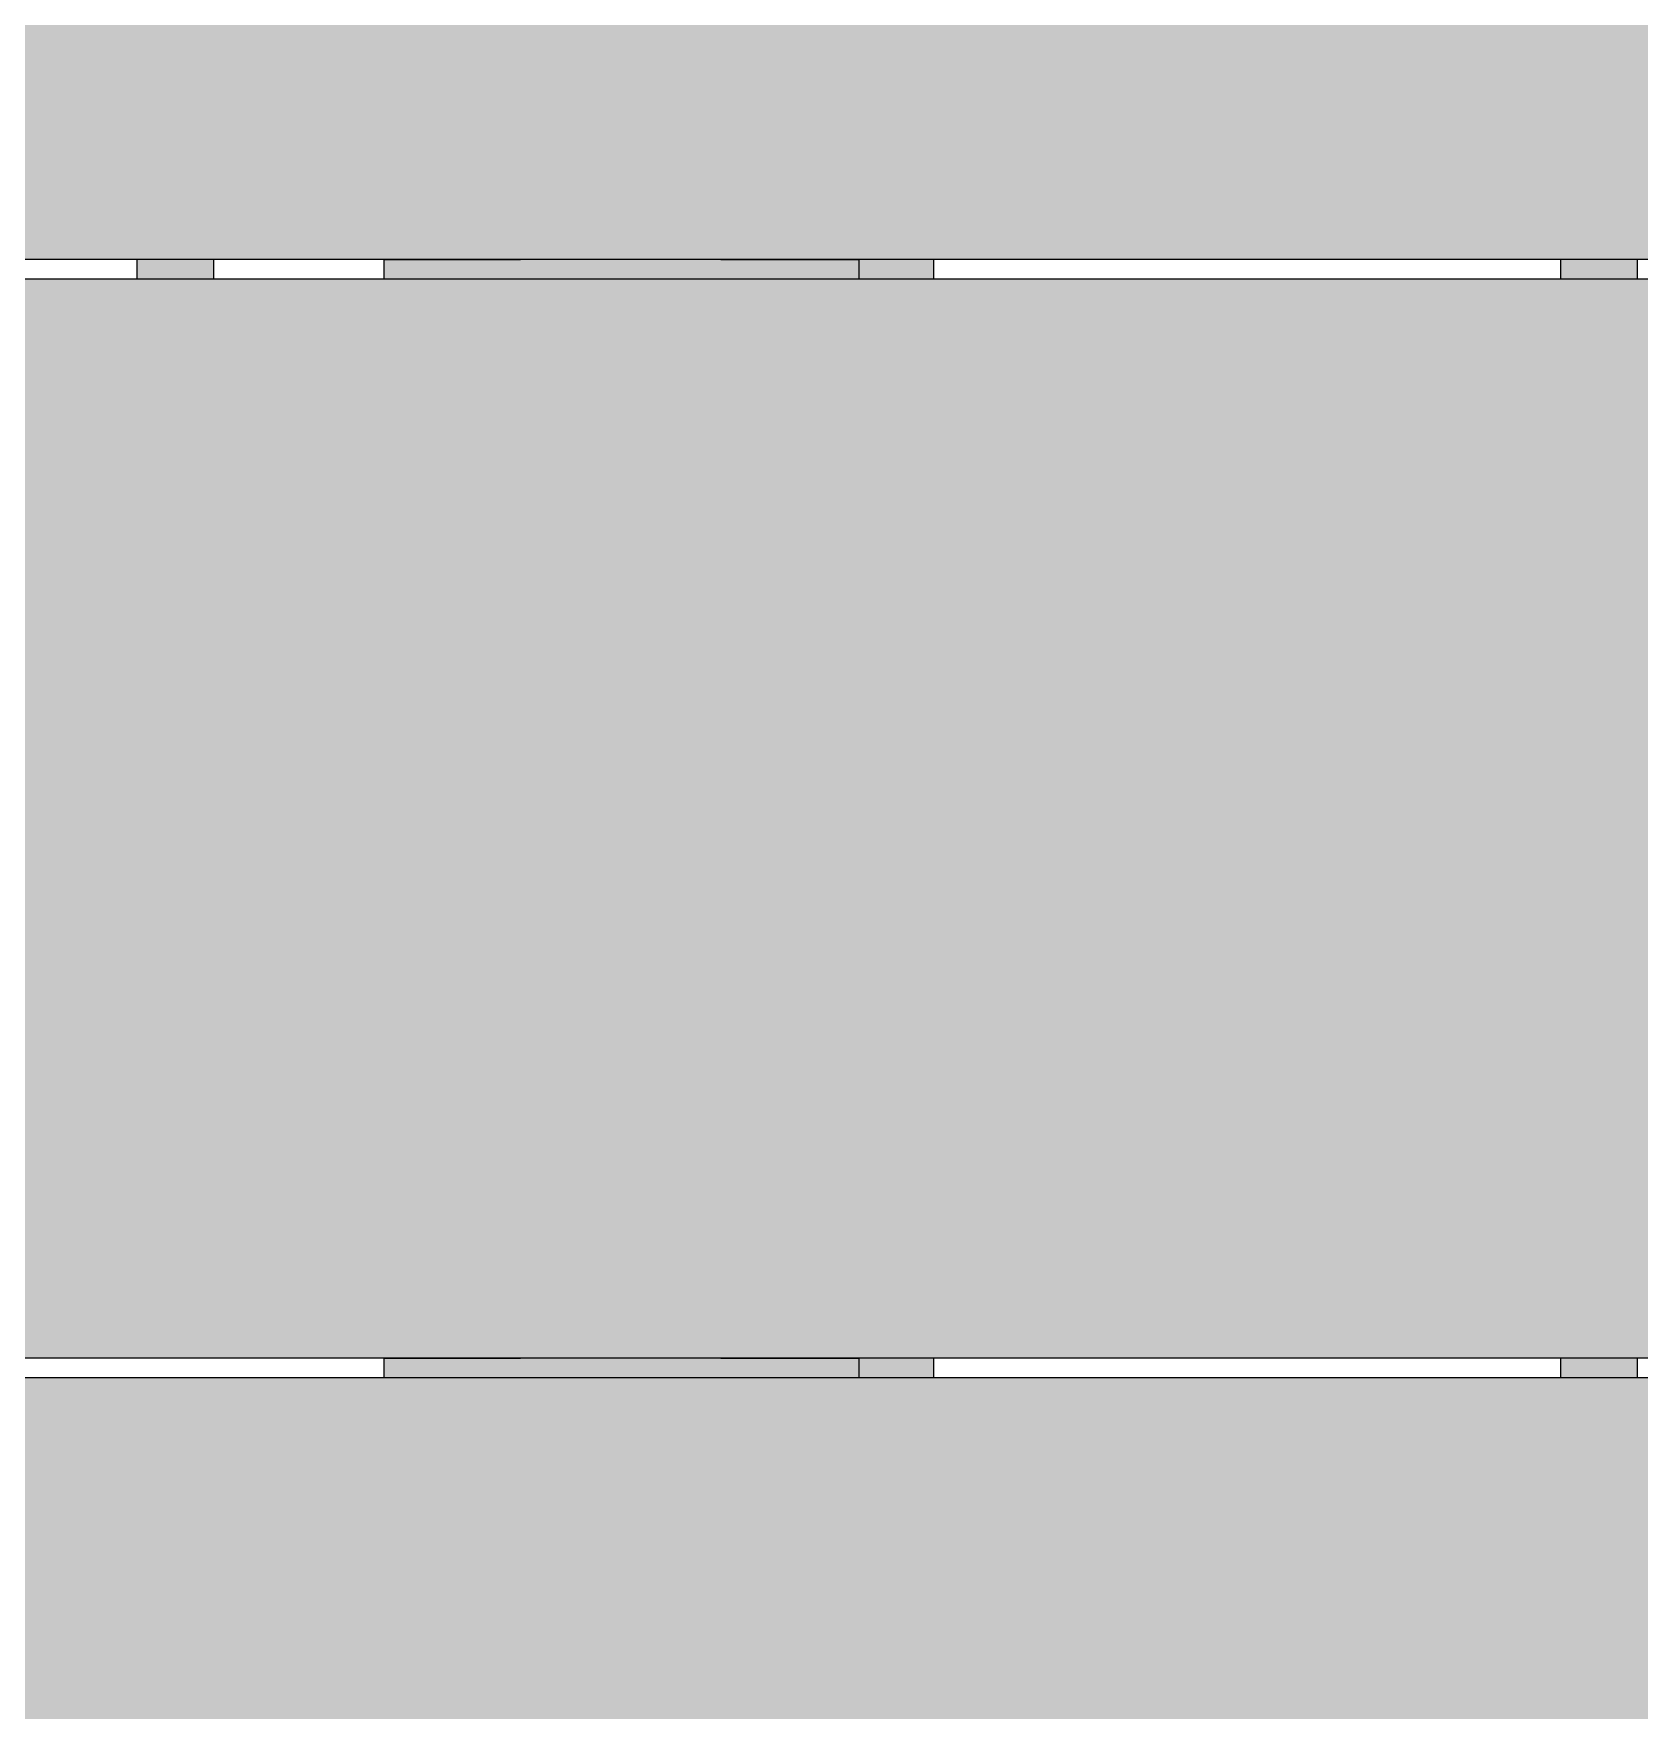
# Model space of a CAD drawing. Header units: millimetres. Extents: x -7030 to 16345, y -20200 to 18377.
# Drawn here: x -3417 to -2584, y 4289 to 5159 of the extents above; entities that cross this region are included whole.
import ezdxf
from ezdxf.enums import TextEntityAlignment as Align

# ---------------------------------------------------------------- set-up
doc = ezdxf.new("R2010")
doc.units = ezdxf.units.MM
doc.set_wipeout_variables(frame=1)
doc.layers.add('Техника Кран LTM 1450-8.1', color=250, linetype='Continuous')
doc.layers.add('Техника Кран LTM 1450-8.1 Штрих', color=7, linetype='Continuous', true_color=0xffd452)
doc.styles.add('arial', font='arial.ttf')

# ---------------------------------------------------------------- blocks, each defined once
blk = doc.blocks.new('LTM 1450-8.1-20230521.133938')
at = {"ltscale": 30, "transparency": 16777216}
blk.add_lwpolyline([(-250.1265877365004, 201.4524644037338), (-250.1265877365004, 161.4524644037338)], dxfattribs=at)
at = {"color": 0, "linetype": 'ByBlock', "lineweight": -2, "ltscale": 30, "transparency": 16777216}
for points in [[(114.8734122634996, 201.4524644037338), (114.8734122634996, 161.4524644037338)], [(-250.126587736504, 81.45246440374831), (-250.1265877365004, 41.45246440373376)], [(114.873412263496, 81.45246440373376), (114.8734122634996, 41.45246440373376)], [(-250.1265877365004, -238.5475355962662), (-250.1265877365004, -278.5475355962662)]]:
    blk.add_lwpolyline(points, dxfattribs=at)
blk.add_wipeout([(-290.1265877365004, 381.45246440373785), (-290.1265877365004, 381.45246440373785), (-280.2158734507835, 433.19004979721217), (-251.88690570296757, 477.6025433811503), (-209.15054599816466, 508.4019518037453), (-158.05747791702817, 521.2276445357779), (-150.12658773650043, 521.4524644037369), (290.12658773650026, 521.4524644037369), (290.12658773650026, 481.45246440373694), (288.4759526418999, 481.45246440373694), (288.4759526418999, 201.45246440373785), (248.47595264189988, 201.45246440373785), (248.47595264189988, 481.45246440373694), (114.87341226349923, 481.45246440373694), (114.87341226349923, 201.45246440373785), (290.12658773635894, 201.45246440373785), (290.12658773635894, 161.45246440373785), (114.87341226349923, 161.45246440373785), (114.873412263496, 81.45246440373603), (121.87341226349938, 81.45246440373603), (121.87341226349938, 41.45246440373785), (114.87341226349923, 41.45246440373785), (114.87341226349923, -521.4524644037334), (74.87341226349918, -515.3766052382629), (74.87341226349918, 481.45246440373694), (-150.12658773650043, 481.45246440373694), (-150.12658773650043, 481.45246440373694), (-188.39493097301107, 473.8404176548686), (-220.8372658551582, 452.16314252239476), (-242.51454098763202, 419.72080764024736), (-250.12658773650094, 381.45246440373785), (-250.12658773650043, 381.45246440373785), (-250.12658773650043, 201.45246440373785), (74.87341226349918, 201.45246440373785), (74.87341226349918, 161.45246440373785), (-250.12658773650043, 161.45246440373785), (-250.12658773650412, 81.4524644037499), (74.87341226349918, 81.4524644037499), (74.87341226349918, 41.45246440367964), (-250.12658773650043, 41.45246440373785), (-250.12658773650043, -238.54753559626215), (74.87341226349918, -238.54753559626215), (74.87341226349918, -278.54753559626215), (-250.12658773650043, -278.54753559626215), (-250.12658773650043, -495.54753559627306), (-290.1265877365004, -495.54753559627306)], dxfattribs=at)
at = {"layer": 'Техника Кран LTM 1450-8.1 Штрих', "ltscale": 30, "true_color": 0xadadad, "transparency": 16777216}
h = blk.add_hatch(color=253, dxfattribs=at)
h.dxf.hatch_style = 1
edge = h.paths.add_edge_path()
edge.add_line((-290.1265877365004, -495.5475355962735), (-290.1265877365004, 381.4524644037338))
edge.add_arc((-150.1265877364927, 381.452464403726), 140.0000000000077, 90.00000000000318, 179.9999999999968, ccw=False)
edge.add_line((-150.1265877365004, 521.4524644037338), (290.1265877365004, 521.4524644037338))
edge.add_line((290.1265877365004, 521.4524644037338), (290.1265877365004, 481.4524644037338))
edge.add_line((290.1265877365004, 481.4524644037338), (288.4759526419002, 481.4524644037338))
edge.add_line((288.4759526419002, 481.4524644037338), (288.4759526419002, 201.4524644037338))
edge.add_line((288.4759526419002, 201.4524644037338), (248.4759526419002, 201.4524644037338))
edge.add_line((248.4759526419002, 201.4524644037338), (248.4759526419002, 481.4524644037338))
edge.add_line((248.4759526419002, 481.4524644037338), (114.8734122634996, 481.4524644037338))
edge.add_line((114.8734122634996, 481.4524644037338), (114.8734122634996, 201.4524644037338))
edge.add_line((114.8734122634996, 201.4524644037338), (290.1265877363594, 201.4524644037338))
edge.add_line((290.1265877363594, 201.4524644037338), (290.1265877363594, 161.4524644037338))
edge.add_line((290.1265877363594, 161.4524644037338), (114.8734122634996, 161.4524644037338))
edge.add_line((114.8734122634996, 161.4524644037338), (114.873412263496, 81.45246440373376))
edge.add_line((114.873412263496, 81.45246440373376), (121.8734122634996, 81.45246440373376))
edge.add_line((121.8734122634996, 81.45246440373376), (121.8734122634996, 41.45246440373376))
edge.add_line((121.8734122634996, 41.45246440373376), (114.8734122634996, 41.45246440373376))
edge.add_line((114.8734122634996, 41.45246440373376), (114.8734122634996, -521.4524644037338))
edge.add_line((114.8734122634996, -521.4524644037338), (74.87341226349963, -515.3766052382671))
edge.add_line((74.87341226349963, -515.3766052382671), (74.87341226349963, 481.4524644037338))
edge.add_line((74.87341226349963, 481.4524644037338), (-150.1265877365004, 481.4524644037338))
edge.add_arc((-150.1265877365099, 381.4524644037433), 99.99999999999045, 89.99999999999454, 180.0000000000055)
edge.add_line((-250.1265877365004, 381.4524644037338), (-250.1265877365004, 201.4524644037338))
edge.add_line((-250.1265877365004, 201.4524644037338), (74.87341226349963, 201.4524644037338))
edge.add_line((74.87341226349963, 201.4524644037338), (74.87341226349963, 161.4524644037338))
edge.add_line((74.87341226349963, 161.4524644037338), (-250.1265877365004, 161.4524644037338))
edge.add_line((-250.1265877365004, 161.4524644037338), (-250.126587736504, 81.45246440374831))
edge.add_line((-250.126587736504, 81.45246440374831), (74.87341226349963, 81.45246440374831))
edge.add_line((74.87341226349963, 81.45246440374831), (74.87341226349963, 41.45246440367555))
edge.add_line((74.87341226349963, 41.45246440367555), (-250.1265877365004, 41.45246440373376))
edge.add_line((-250.1265877365004, 41.45246440373376), (-250.1265877365004, -238.5475355962662))
edge.add_line((-250.1265877365004, -238.5475355962662), (74.87341226349963, -238.5475355962662))
edge.add_line((74.87341226349963, -238.5475355962662), (74.87341226349963, -278.5475355962662))
edge.add_line((74.87341226349963, -278.5475355962662), (-250.1265877365004, -278.5475355962662))
edge.add_line((-250.1265877365004, -278.5475355962662), (-250.1265877365004, -495.5475355962735))
edge.add_line((-250.1265877365004, -495.5475355962735), (-290.1265877365004, -495.5475355962735))
at = {"color": 0, "linetype": 'ByBlock', "lineweight": -2, "ltscale": 30, "transparency": 16777216}
for points in [[(-290.1265877365004, -495.5475355962735), (-290.1265877365004, 381.4524644037338, -0.4142135623730627), (-150.1265877365004, 521.4524644037338)], [(-150.1265877365004, 481.4524644037338, 0.4142135623731509), (-250.1265877365004, 381.4524644037338), (-250.1265877365004, 201.4524644037338), (74.87341226349963, 201.4524644037338), (74.87341226349963, 161.4524644037338), (-250.1265877365004, 161.4524644037338), (-250.126587736504, 81.45246440374831), (74.87341226349963, 81.45246440374831), (74.87341226349963, 41.45246440367555), (-250.1265877365004, 41.45246440373376), (-250.1265877365004, -238.5475355962662), (74.87341226349963, -238.5475355962662), (74.87341226349963, -278.5475355962662), (-250.1265877365004, -278.5475355962662), (-250.1265877365004, -495.5475355962735)]]:
    blk.add_lwpolyline(points, format="xyb", dxfattribs=at)
for points in [[(288.4759526419002, 481.4524644037338), (288.4759526419002, 201.4524644037338), (248.4759526419002, 201.4524644037338), (248.4759526419002, 481.4524644037338)], [(114.8734122634996, 481.4524644037338), (114.8734122634996, 201.4524644037338), (290.1265877363594, 201.4524644037338), (290.1265877363594, 161.4524644037338), (114.8734122634996, 161.4524644037338), (114.873412263496, 81.45246440373376), (121.8734122634996, 81.45246440373376), (121.8734122634996, 41.45246440373376), (114.8734122634996, 41.45246440373376), (114.8734122634996, -521.4524644037338)], [(74.87341226349963, -515.3766052382671), (74.87341226349963, 481.4524644037338)]]:
    blk.add_lwpolyline(points, dxfattribs=at)
blk = doc.blocks.new('LTM 1450-8.1-20230520.19301101')
at = {"color": 0, "linetype": 'ByBlock', "lineweight": -2, "ltscale": 30, "transparency": 16777216}
blk.add_blockref('LTM 1450-8.1-20230521.133938', (2875.121827518437, 4480.55202065457), dxfattribs=at)
blk = doc.blocks.new('LTM 1450-8.1-20230521.125902')
at = {"color": 0, "linetype": 'ByBlock', "lineweight": -2, "ltscale": 30, "transparency": 16777216}
blk.add_wipeout([(-71.78851225720786, 507.500014936124), (-175.41253681130166, 507.500014936124), (-175.41253681130166, 507.500014936124), (-208.02438451083077, 494.92067255205393), (-234.5669784234194, 472.17725210603544), (-251.99573046320347, 441.87855465006123), (-258.3114625925518, 407.5000149361167), (-258.3114625925518, 407.5000149361167), (-258.3114625925518, 137.50004545369484), (-258.3114625925518, 137.50004545369484), (-253.86251712451417, 102.20873355186018), (-236.70778832711056, 71.0480998705998), (-209.26739982014533, 48.41416759808112), (-175.41253681130166, 37.50004545369484), (-175.41253681130166, 37.50004545369484), (-71.78851225720786, 37.50004545369484), (-71.78851225720786, -2.499954546305162), (-175.41253681138897, -2.4999746034754935), (-175.41253681138897, -2.4999746034754935), (-223.69447590894913, 12.777740817425638), (-263.41799081586606, 44.187876043853066), (-289.417327829404, 87.64577183229403), (-298.3114625925518, 137.50004545369484), (-298.3114625925518, 137.50004545369484), (-298.3114625925518, 407.5000149361167), (-298.3114625925518, 407.5000149361167), (-289.1311148809172, 457.2045054502189), (-263.0931205728046, 500.52699399581957), (-223.50887769473962, 531.9579163040078), (-175.41253681134896, 547.500025395173), (-175.41253681134896, 547.500025395173), (-71.78851225720786, 547.500014936124), (-71.78851337380178, 552.500014936124), (-21.788513373801777, 552.500014936124), (-21.788513373801777, 547.5000617185433), (178.21148678183098, 547.500014936124), (178.21148662619828, 552.500014936124), (228.21148662619828, 552.500014936124), (228.21148662619828, 544.5000466223248), (298.3130491261982, 544.500014936124), (298.3130491261982, 532.5000149361242), (228.21148662619828, 532.5000253958151), (228.21148662619828, 12.500025395807825), (298.3130491261982, 12.500045453694838), (298.3130491261982, 0.5000454536948382), (228.21148662619828, 0.500043000714868), (228.21148662619828, -552.500014936124), (178.21148662619828, -552.500014936124), (178.21148662619828, -527.4999746041614), (-21.78851334251152, -527.4999747004331), (-21.78851334251152, -457.4999746041593), (178.21148662619828, -457.4999746041593), (178.21148978000213, -322.50001558146516), (-21.78851344119164, -322.50001558146516), (-21.788513373801777, -282.50001416290445), (178.21148678183098, -282.50001558146516), (178.21148978000213, -2.499954546305162), (-21.788513373801777, -2.4999720955038356), (-21.788514927160463, 37.50004545369484), (178.21148678183098, 37.50004545369484), (178.21148978000213, 507.500014936124), (-21.78851344119164, 507.500014936124), (-21.78851344119164, -552.4999356363206), (-71.78851225720786, -552.4999356363206)], dxfattribs=at)
at = {"layer": 'Техника Кран LTM 1450-8.1 Штрих', "ltscale": 30, "true_color": 0xadadad, "transparency": 16777216}
h = blk.add_hatch(color=253, dxfattribs=at)
h.dxf.hatch_style = 1
edge = h.paths.add_edge_path()
edge.add_line((-71.78851225720791, -552.4999356363205), (-71.78851225720791, 507.500014936124))
edge.add_line((-71.78851225720791, 507.500014936124), (-175.4125368113018, 507.500014936124))
edge.add_arc((-155.1128792181626, 406.3106573757137), 103.205436784538, 101.3435676776548, 179.3396987686763)
edge.add_line((-258.3114625925518, 407.5000149361167), (-258.3114625925518, 137.5000454536948))
edge.add_arc((-163.7992387902268, 131.4885042393672), 94.70321576288916, 176.3605494251261, 262.9561841285469)
edge.add_line((-175.4125368113018, 37.50004545369484), (-71.78851225720791, 37.50004545369484))
edge.add_line((-71.78851225720791, 37.50004545369484), (-71.78851225720791, -2.499954546305162))
edge.add_line((-71.78851225720791, -2.499954546305162), (-175.4125368113891, -2.499974603475493))
edge.add_arc((-157.8820677918833, 136.8325168494361), 140.4309813343179, 179.7276475931659, 262.82886827949477, ccw=False)
edge.add_line((-298.3114625925518, 137.5000454536948), (-298.3114625925518, 407.5000149361167))
edge.add_arc((-156.5770387441338, 407.0219150158806), 141.7352302117464, 97.63675017322151, 179.8067300591196, ccw=False)
edge.add_line((-175.4125368113491, 547.500025395173), (-71.78851225720791, 547.500014936124))
edge.add_line((-71.78851225720791, 547.500014936124), (-71.78851337380183, 552.500014936124))
edge.add_line((-71.78851337380183, 552.500014936124), (-21.78851337380183, 552.500014936124))
edge.add_line((-21.78851337380183, 552.500014936124), (-21.78851337380183, 547.5000617185433))
edge.add_line((-21.78851337380183, 547.5000617185433), (178.2114867818309, 547.500014936124))
edge.add_line((178.2114867818309, 547.500014936124), (178.2114866261982, 552.500014936124))
edge.add_line((178.2114866261982, 552.500014936124), (228.2114866261982, 552.500014936124))
edge.add_line((228.2114866261982, 552.500014936124), (228.2114866261982, 544.5000466223246))
edge.add_line((228.2114866261982, 544.5000466223246), (298.3130491261982, 544.500014936124))
edge.add_line((298.3130491261982, 544.500014936124), (298.3130491261982, 532.500014936124))
edge.add_line((298.3130491261982, 532.500014936124), (228.2114866261982, 532.5000253958151))
edge.add_line((228.2114866261982, 532.5000253958151), (228.2114866261982, 12.50002539580782))
edge.add_line((228.2114866261982, 12.50002539580782), (298.3130491261982, 12.50004545369484))
edge.add_line((298.3130491261982, 12.50004545369484), (298.3130491261982, 0.5000454536948382))
edge.add_line((298.3130491261982, 0.5000454536948382), (228.2114866261982, 0.500043000714868))
edge.add_line((228.2114866261982, 0.500043000714868), (228.2114866261982, -552.500014936124))
edge.add_line((228.2114866261982, -552.500014936124), (178.2114866261982, -552.500014936124))
edge.add_line((178.2114866261982, -552.500014936124), (178.2114866261982, -527.4999746041613))
edge.add_line((178.2114866261982, -527.4999746041613), (-21.78851334251158, -527.4999747004331))
edge.add_line((-21.78851334251158, -527.4999747004331), (-21.78851334251158, -457.4999746041594))
edge.add_line((-21.78851334251158, -457.4999746041594), (178.2114866261982, -457.4999746041594))
edge.add_line((178.2114866261982, -457.4999746041594), (178.211489780002, -322.500015581465))
edge.add_line((178.211489780002, -322.500015581465), (-21.78851344119175, -322.500015581465))
edge.add_line((-21.78851344119175, -322.500015581465), (-21.78851337380183, -282.5000141629043))
edge.add_line((-21.78851337380183, -282.5000141629043), (178.2114867818309, -282.500015581465))
edge.add_line((178.2114867818309, -282.500015581465), (178.211489780002, -2.499954546305162))
edge.add_line((178.211489780002, -2.499954546305162), (-21.78851337380183, -2.499972095503836))
edge.add_line((-21.78851337380183, -2.499972095503836), (-21.78851492716058, 37.50004545369484))
edge.add_line((-21.78851492716058, 37.50004545369484), (178.2114867818309, 37.50004545369484))
edge.add_line((178.2114867818309, 37.50004545369484), (178.211489780002, 507.500014936124))
edge.add_line((178.211489780002, 507.500014936124), (-21.78851344119175, 507.500014936124))
edge.add_line((-21.78851344119175, 507.500014936124), (-21.78851344119175, -552.4999356363205))
edge.add_line((-21.78851344119175, -552.4999356363205), (-71.78851225720791, -552.4999356363205))
at = {"color": 0, "linetype": 'ByBlock', "lineweight": -2, "ltscale": 30, "transparency": 16777216}
for points in [[(-175.4125368113018, 507.500014936124, 0.3540995744298262), (-258.3114625925518, 407.5000149361167), (-258.3114625925518, 137.5000454536948, 0.3969157725036755), (-175.4125368113018, 37.50004545369484)], [(-175.4125368113891, -2.499974603475493, -0.3793712472762685), (-298.3114625925518, 137.5000454536948), (-298.3114625925518, 407.5000149361167, -0.3747302701598818), (-175.4125368113491, 547.500025395173)]]:
    blk.add_lwpolyline(points, format="xyb", dxfattribs=at)
blk = doc.blocks.new('LTM 1450-8.1-20230521.16381601')
at = {"color": 0, "linetype": 'ByBlock', "lineweight": -2, "ltscale": 30, "transparency": 16777216}
blk.add_wipeout([(0, -2.2737367544323206e-13), (-2236.686417401456, -1.4551915228366852e-11), (-2236.686417401463, 559.9999999999891), (-2219.5429581313083, 559.9999999999891), (-2219.5429581313083, 559.9999999999891), (-2219.171628688332, 566.5840945813034), (-2218.5695312742737, 573.1511080360551), (-2217.7374072325265, 579.6929546094666), (-2216.676281130953, 586.2015795339394), (-2216.676281130953, 586.2015795339394), (-2216.676281130953, 586.2015795339394), (-2216.4412993524206, 587.2563880425078), (-2216.0371878839237, 588.2586511551783), (-2215.4748003834898, 589.181450009396), (-2214.7692414994244, 589.999999999993), (-2199.8263210280497, 589.999999999993), (-2199.8263210280497, 589.999999999993), (-2198.9332018021955, 588.8402797912352), (-2198.2549195363717, 587.5431498509208), (-2197.8120626462787, 586.1479829472532), (-2197.6180735027524, 584.6971276386905), (-2196.206471165577, 574.999999999993), (-2164.336320241732, 574.999999999993), (-2164.336320241732, 618.9282032302656), (-2160.8139628341787, 679.9999999999891), (-2129.2572624318204, 679.9999999999891), (-2096.7206215089723, 628.0384757729119), (-2096.7206215089723, 569.999999999993), (-2089.6610063464364, 569.9999999999964), (-2089.6610063464364, 560.0000000000039), (-1220.2535140763653, 560.0000000000148), (-1220.2535140763653, 569.9999999999527), (-1149.5236905118256, 569.9999999999563), (-1149.5236905118222, 619.9999999999527), (-1109.2629611142222, 679.9999999999527), (-1087.5502778178127, 679.9999999999527), (-1045.5464335652798, 619.9999999999891), (-1045.5464335652798, 569.9999999999602), (-973.9450525733012, 569.9999999999636), (-973.9450525733012, 559.9999999999602), (-401.3719517287466, 560.0000000000184), (-401.3719517287466, 570.0000000000255), (-348.07358700981433, 570.000000000022), (-348.07358700981433, 615.3589838486441), (-297.2176032150127, 680.0000000000182), (-267.75941985427926, 680.000000000022), (-245.4926038852209, 620.0000000000148), (-245.4926038852209, 590.0000000000146), (-235.49953999801073, 590.0000000000146), (-235.49953999801073, 590.0000000000146), (-232.13640068365396, 589.7597972890001), (-228.82147280818288, 589.1436345097163), (-225.5966493901932, 588.1592985340776), (-222.50268473641336, 586.8192290913578), (-222.50268473641336, 586.8192290913578), (-215.29091339334047, 581.657718763571), (-209.06871775665218, 575.3382950376765), (-204.0196386653223, 568.0473667635736), (-200.29261264699755, 560.0000000000075), (-200.29261264699755, 560.0000000000075), (-3.637978807091713e-12, 560.0000000000039)], dxfattribs=at)
at = {"layer": 'Техника Кран LTM 1450-8.1 Штрих', "ltscale": 30, "true_color": 0xadadad, "transparency": 16777216}
h = blk.add_hatch(color=253, dxfattribs=at)
h.dxf.hatch_style = 1
h.paths.add_polyline_path([(-973.9450525733009, 569.9999999999636), (-1045.54643356528, 569.99999999996), (-1149.523690511825, 569.99999999996), (-1220.253514076365, 569.9999999999527), (-1220.253514076365, 560.0000000000146), (-973.9450525733009, 559.99999999996)])
h.paths.add_polyline_path([(-1145.16590337444, 619.9999999999418), (-1149.523690511822, 619.9999999999563), (-1149.523690511825, 569.99999999996), (-1145.165903374444, 569.99999999996)])
h.paths.add_polyline_path([(-1134.332398966049, 628.038475772868), (-1137.132060448582, 632.5145490257557), (-1145.16590337444, 619.9999999999382), (-1145.165903374444, 569.99999999996), (-1134.332398966049, 569.99999999996)])
h.paths.add_polyline_path([(-1054.636823118723, 628.038475772868), (-1134.332398966049, 628.038475772868), (-1134.332398966049, 569.99999999996), (-1054.636823118723, 569.99999999996)], flags=17)
h.paths.add_polyline_path([(-1045.54643356528, 619.9999999999891), (-1087.550277817812, 679.9999999999527), (-1106.648288831788, 679.9999999999527), (-1137.132060448582, 632.5145490257557), (-1134.332398966049, 628.038475772868), (-1054.636823118723, 628.038475772868), (-1054.636823118723, 569.99999999996), (-1045.54643356528, 569.99999999996)])
at = {"layer": 'Техника Кран LTM 1450-8.1 Штрих', "ltscale": 30, "transparency": 16777216}
h = blk.add_hatch(color=256, dxfattribs=at)
h.dxf.hatch_style = 1
h.set_gradient(color1=(173, 173, 173), color2=(214, 214, 214), tint=1, name='CYLINDER')
h.paths.add_polyline_path([(-480.0830398501894, 560.0000000000102), (-973.9450525733009, 559.99999999996), (-1220.253514076365, 560.0000000000146), (-2089.661006346436, 560.0000000000036), (-2203.412724030037, 560.0000000000036), (-2203.412724030037, -1.443822839064524e-11), (-480.0830398501894, -3.183231456205249e-12)])
at = {"color": 0, "linetype": 'ByBlock', "lineweight": -2, "ltscale": 30, "transparency": 16777216}
for points in [[(-3.637978807091713e-12, 560.0000000000036), (0, 0), (-2236.686417401455, -1.455191522836685e-11)], [(-1145.16590337444, 619.9999999999382), (-1106.648288831788, 679.9999999999527)], [(-1134.332398966049, 569.9999999999563), (-1134.332398966049, 628.038475772868), (-1137.235227723475, 632.6794919242457)], [(-1134.332398966049, 628.038475772868), (-1054.636823118723, 628.038475772868), (-1053.418941848846, 630.3589838485714)], [(-1054.636823118723, 628.038475772868), (-1054.636823118723, 569.9999999999563)], [(-1149.523690511822, 619.9999999999563), (-1145.16590337444, 619.9999999999418), (-1145.165903374444, 569.9999999999563)], [(-1045.54643356528, 569.99999999996), (-1149.523690511825, 569.99999999996)], [(-1220.253514076365, 560.0000000000146), (-973.9450525733009, 559.99999999996)]]:
    blk.add_lwpolyline(points, dxfattribs=at)
blk.add_lwpolyline([(-2089.661006346436, 560.0000000000036), (-1220.253514076365, 560.0000000000146), (-1220.253514076365, 569.9999999999527), (-1149.523690511825, 569.9999999999563), (-1149.523690511822, 619.9999999999527), (-1109.262961114222, 679.9999999999527), (-1087.550277817812, 679.9999999999527), (-1045.54643356528, 619.9999999999891), (-1045.54643356528, 569.99999999996), (-973.9450525733009, 569.9999999999636), (-973.9450525733009, 559.99999999996), (-401.3719517287464, 560.0000000000182), (-401.3719517287464, 570.0000000000255), (-348.0735870098142, 570.0000000000218), (-348.0735870098142, 615.3589838486441), (-297.2176032150128, 680.0000000000182), (-267.7594198542793, 680.0000000000218), (-245.4926038852209, 620.0000000000146), (-245.4926038852209, 590.0000000000146), (-235.4995399980107, 590.0000000000146, -0.1129534720909235), (-222.5026847364134, 586.8192290913576, -0.1736762027812648), (-200.2926126469974, 560.0000000000073), (-3.637978807091713e-12, 560.0000000000036)], format="xyb", dxfattribs=at)
blk = doc.blocks.new('*U145')
at = {"color": 0, "linetype": 'ByBlock', "lineweight": -2, "ltscale": 30, "transparency": 16777216, "xscale": -1}
blk.add_blockref('LTM 1450-8.1-20230520.19301101', (0, 0), dxfattribs=at)
at = {"layer": 'Defpoints', "color": 250, "linetype": 'ByBlock', "lineweight": -2, "transparency": 16777216, "style": 'arial', "width": 0.8}
blk.add_attdef('МАРКА', text='', height=250, rotation=60.00000000000178, dxfattribs=at).set_placement((5551.672604452644, 14722.02773088052), align=Align.MIDDLE_CENTER)
at = {"color": 0, "linetype": 'ByBlock', "lineweight": -2, "ltscale": 30, "transparency": 16777216, "xscale": -1}
blk.add_blockref('LTM 1450-8.1-20230521.125902', (-3621.788513373802, 4494.500014936239), dxfattribs=at)
at = {"color": 0, "linetype": 'ByBlock', "lineweight": -2, "ltscale": 30, "transparency": 16777216}
blk.add_blockref('LTM 1450-8.1-20230521.16381601', (-2015, 3701.999999760184), dxfattribs=at)
blk.add_blockref('LTM 1450-8.1-20230521.16381601', (-2015, 4271.999999760184), dxfattribs=at)
blk.add_blockref('LTM 1450-8.1-20230521.16381601', (-2015, 4841.999999760184), dxfattribs=at)

msp = doc.modelspace()

# ---------------------------------------------------------------- block references
at = {"layer": 'Техника Кран LTM 1450-8.1', "transparency": 16777216}
msp.add_blockref('*U145', (-2.182787284255028e-11, 200), dxfattribs=at)

doc.saveas('drawing.dxf')
